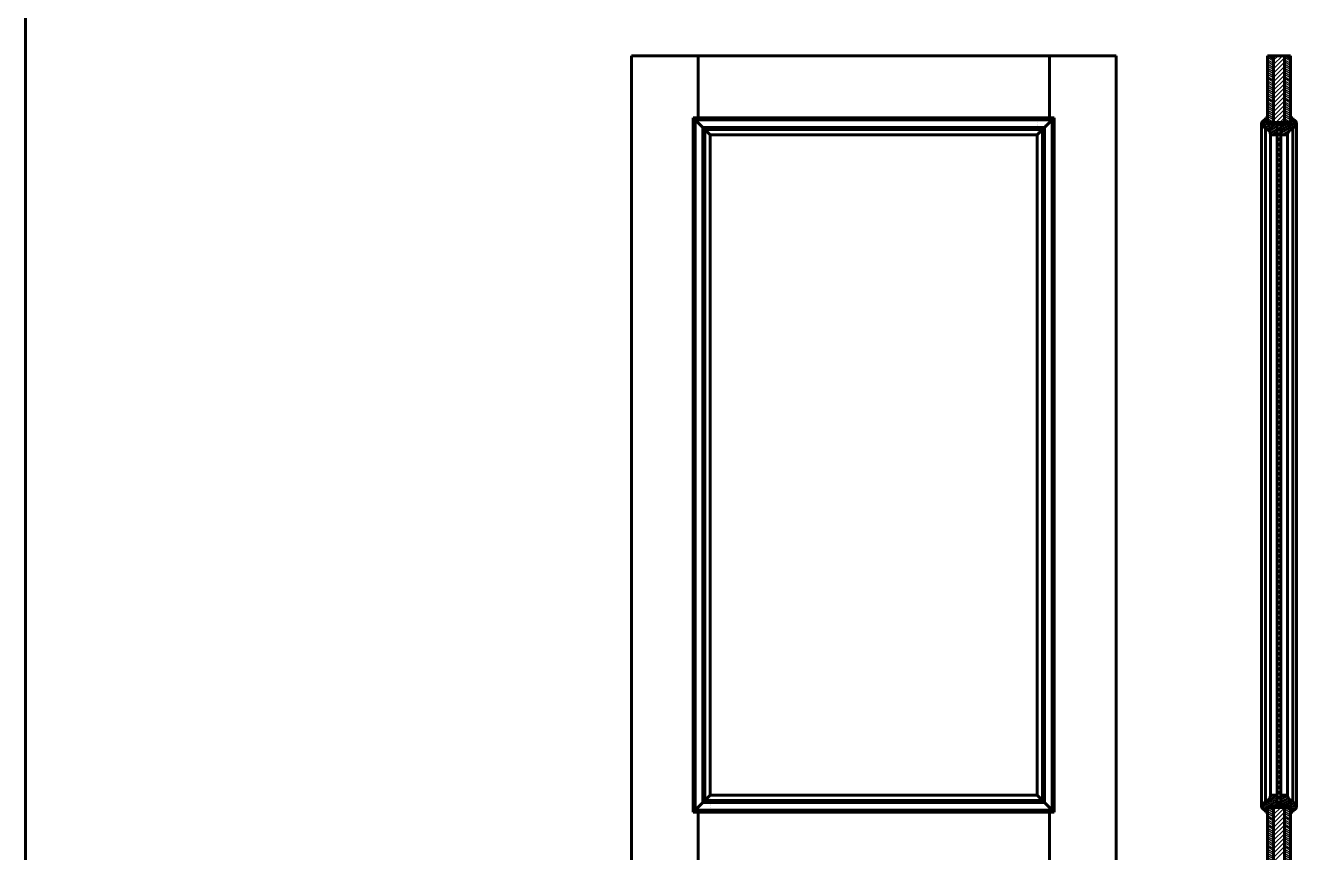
# Model space of a CAD drawing. Header units: inches. Extents: x -4554 to 14101, y -13650 to 2449.
# Drawn here: x 2000 to 4098, y -2414 to -1050 of the extents above; entities that cross this region are included whole.
import ezdxf

# ---------------------------------------------------------------- set-up
doc = ezdxf.new("R2010")
doc.units = ezdxf.units.IN
doc.layers.add('Слой1', color=7, linetype='Continuous')

# ---------------------------------------------------------------- blocks, each defined once
blk = doc.blocks.new('*B168')
at = {"layer": 'Слой1', "linetype": 'Continuous'}
for p, q in [((4088, -1108.7), (4078, -1102.9)), ((4078, -1106.4), (4088, -1112.1)), ((4088, -1115.6), (4078, -1109.8)), ((4079, -1100), (4088, -1105.2)), ((4088, -1101.7), (4085, -1100)), ((4078, -1113.3), (4088, -1119.1)), ((4088, -1122.5), (4078, -1116.7)), ((4078, -1120.2), (4088, -1126)), ((4088, -1129.4), (4078, -1123.7)), ((4078, -1127.1), (4088, -1132.9)), ((4088, -1136.4), (4078, -1130.6)), ((4078, -1134.1), (4088, -1139.8)), ((4088, -1143.3), (4078, -1137.5)), ((4078, -1141), (4088, -1146.8)), ((4088, -1150.2), (4078, -1144.5)), ((4078, -1147.9), (4088, -1153.7)), ((4088, -1157.2), (4078, -1151.4)), ((4078, -1154.8), (4088, -1160.6)), ((4088, -1164.1), (4078, -1158.3)), ((4078, -1161.8), (4088, -1167.5)), ((4088, -1171), (4078, -1165.2)), ((4078, -1168.7), (4088, -1174.5)), ((4088, -1177.9), (4078, -1172.2)), ((4078, -1175.6), (4088, -1181.4)), ((4088, -1184.9), (4078, -1179.1)), ((4078, -1182.6), (4088, -1188.3)), ((4088, -1191.8), (4078, -1186)), ((4078, -1189.5), (4088, -1195.3)), ((4088, -1198.7), (4078, -1193)), ((4078, -1196.4), (4088, -1202.2)), ((4088, -1205.7), (4078, -1199.9)), ((4078, -1203.3), (4088, -1209.1)), ((4083.5, -1210), (4078, -1206.8))]:
    blk.add_line(p, q, dxfattribs=at)
blk = doc.blocks.new('*B169')
at = {"layer": 'Слой1', "linetype": 'Continuous'}
for p, q in [((4060, -1108.7), (4050, -1102.9)), ((4050, -1106.4), (4060, -1112.1)), ((4060, -1115.6), (4050, -1109.8)), ((4051, -1100), (4060, -1105.2)), ((4060, -1101.7), (4057, -1100)), ((4050, -1113.3), (4060, -1119.1)), ((4060, -1122.5), (4050, -1116.7)), ((4050, -1120.2), (4060, -1126)), ((4060, -1129.4), (4050, -1123.7)), ((4050, -1127.1), (4060, -1132.9)), ((4060, -1136.4), (4050, -1130.6)), ((4050, -1134.1), (4060, -1139.8)), ((4060, -1143.3), (4050, -1137.5)), ((4050, -1141), (4060, -1146.8)), ((4060, -1150.2), (4050, -1144.5)), ((4050, -1147.9), (4060, -1153.7)), ((4060, -1157.2), (4050, -1151.4)), ((4050, -1154.8), (4060, -1160.6)), ((4060, -1164.1), (4050, -1158.3)), ((4050, -1161.8), (4060, -1167.5)), ((4060, -1171), (4050, -1165.2)), ((4050, -1168.7), (4060, -1174.5)), ((4060, -1177.9), (4050, -1172.2)), ((4050, -1175.6), (4060, -1181.4)), ((4060, -1184.9), (4050, -1179.1)), ((4050, -1182.6), (4060, -1188.3)), ((4060, -1191.8), (4050, -1186)), ((4050, -1189.5), (4060, -1195.3)), ((4060, -1198.7), (4050, -1193)), ((4050, -1196.4), (4060, -1202.2)), ((4060, -1205.7), (4050, -1199.9)), ((4050, -1203.3), (4060, -1209.1)), ((4055.5, -1210), (4050, -1206.8))]:
    blk.add_line(p, q, dxfattribs=at)
blk = doc.blocks.new('*B172')
at = {"layer": 'Слой1', "linetype": 'Continuous'}
for p, q in [((4088, -2348.7), (4078, -2342.9)), ((4078, -2346.4), (4088, -2352.1)), ((4079, -2340), (4088, -2345.2)), ((4088, -2341.7), (4085, -2340)), ((4088, -2355.6), (4078, -2349.8)), ((4078, -2353.3), (4088, -2359.1)), ((4088, -2362.5), (4078, -2356.7)), ((4078, -2360.2), (4088, -2366)), ((4088, -2369.4), (4078, -2363.7)), ((4078, -2367.1), (4088, -2372.9)), ((4088, -2376.4), (4078, -2370.6)), ((4078, -2374.1), (4088, -2379.8)), ((4088, -2383.3), (4078, -2377.5)), ((4078, -2381), (4088, -2386.8)), ((4088, -2390.2), (4078, -2384.5)), ((4078, -2387.9), (4088, -2393.7)), ((4088, -2397.2), (4078, -2391.4)), ((4078, -2394.8), (4088, -2400.6)), ((4088, -2404.1), (4078, -2398.3)), ((4078, -2401.8), (4088, -2407.5)), ((4088, -2411), (4078, -2405.2)), ((4078, -2408.7), (4088, -2414.5)), ((4088, -2417.9), (4078, -2412.2)), ((4078, -2415.6), (4088, -2421.4)), ((4088, -2424.9), (4078, -2419.1)), ((4078, -2422.6), (4088, -2428.3)), ((4088, -2431.8), (4078, -2426)), ((4078, -2429.5), (4088, -2435.3)), ((4088, -2438.7), (4078, -2433)), ((4078, -2436.4), (4088, -2442.2)), ((4088, -2445.7), (4078, -2439.9)), ((4078, -2443.3), (4088, -2449.1)), ((4083.5, -2450), (4078, -2446.8))]:
    blk.add_line(p, q, dxfattribs=at)
blk = doc.blocks.new('*B173')
at = {"layer": 'Слой1', "linetype": 'Continuous'}
for p, q in [((4060, -2348.7), (4050, -2342.9)), ((4050, -2346.4), (4060, -2352.1)), ((4051, -2340), (4060, -2345.2)), ((4060, -2341.7), (4057, -2340)), ((4060, -2355.6), (4050, -2349.8)), ((4050, -2353.3), (4060, -2359.1)), ((4060, -2362.5), (4050, -2356.7)), ((4050, -2360.2), (4060, -2366)), ((4060, -2369.4), (4050, -2363.7)), ((4050, -2367.1), (4060, -2372.9)), ((4060, -2376.4), (4050, -2370.6)), ((4050, -2374.1), (4060, -2379.8)), ((4060, -2383.3), (4050, -2377.5)), ((4050, -2381), (4060, -2386.8)), ((4060, -2390.2), (4050, -2384.5)), ((4050, -2387.9), (4060, -2393.7)), ((4060, -2397.2), (4050, -2391.4)), ((4050, -2394.8), (4060, -2400.6)), ((4060, -2404.1), (4050, -2398.3)), ((4050, -2401.8), (4060, -2407.5)), ((4060, -2411), (4050, -2405.2)), ((4050, -2408.7), (4060, -2414.5)), ((4060, -2417.9), (4050, -2412.2)), ((4050, -2415.6), (4060, -2421.4)), ((4060, -2424.9), (4050, -2419.1)), ((4050, -2422.6), (4060, -2428.3)), ((4060, -2431.8), (4050, -2426)), ((4050, -2429.5), (4060, -2435.3)), ((4060, -2438.7), (4050, -2433)), ((4050, -2436.4), (4060, -2442.2)), ((4060, -2445.7), (4050, -2439.9)), ((4050, -2443.3), (4060, -2449.1)), ((4055.5, -2450), (4050, -2446.8))]:
    blk.add_line(p, q, dxfattribs=at)
blk = doc.blocks.new('*B180')
at = {"layer": 'Слой1', "linetype": 'Continuous'}
for p, q in [((4060, -1114.4), (4074.4, -1100)), ((4067.3, -1100), (4060, -1107.3)), ((4060, -1100.2), (4060.2, -1100)), ((4078, -1103.4), (4060, -1121.4)), ((4060, -1128.5), (4078, -1110.5)), ((4078, -1117.6), (4060, -1135.6)), ((4060, -1142.6), (4078, -1124.6)), ((4078, -1131.7), (4060, -1149.7)), ((4060, -1156.8), (4078, -1138.8)), ((4078, -1145.9), (4060, -1163.9)), ((4060, -1170.9), (4078, -1152.9)), ((4078, -1160), (4060, -1178)), ((4060, -1185.1), (4078, -1167.1)), ((4078, -1174.1), (4060, -1192.1)), ((4060, -1199.2), (4078, -1181.2)), ((4078, -1188.3), (4060, -1206.3)), ((4063.4, -1210), (4078, -1195.4)), ((4078, -1202.4), (4070.4, -1210)), ((4077.5, -1210), (4078, -1209.5)), ((4060, -2351.8), (4071.8, -2340)), ((4064.7, -2340), (4060, -2344.7)), ((4078, -2340.9), (4060, -2358.9)), ((4060, -2365.9), (4078, -2347.9)), ((4078, -2355), (4060, -2373)), ((4060, -2380.1), (4078, -2362.1)), ((4078, -2369.1), (4060, -2387.1)), ((4060, -2394.2), (4078, -2376.2)), ((4078, -2383.3), (4060, -2401.3)), ((4060, -2408.4), (4078, -2390.4)), ((4078, -2397.4), (4060, -2415.4)), ((4060, -2422.5), (4078, -2404.5)), ((4078, -2411.6), (4060, -2429.6))]:
    blk.add_line(p, q, dxfattribs=at)
blk = doc.blocks.new('*B181')
at = {"layer": 'Слой1', "linetype": 'Continuous'}
for p, q in [((4071.6, -1212), (4068, -1215.5)), ((4070.2, -1212), (4068, -1214.1)), ((4071.6, -1213.4), (4069.5, -1215.5)), ((4066, -1221.8), (4069.5, -1218.3)), ((4066, -1220.4), (4068.1, -1218.3)), ((4066, -1230.3), (4069.5, -1226.8)), ((4066, -1228.9), (4068.1, -1226.8)), ((4066, -1238.8), (4069.5, -1235.3)), ((4066, -1237.4), (4068.1, -1235.3)), ((4067.4, -1221.8), (4069.5, -1219.7)), ((4067.4, -1230.3), (4069.5, -1228.2)), ((4067.4, -1238.8), (4069.5, -1236.7)), ((4072, -1220.1), (4068.5, -1223.6)), ((4070.6, -1220.1), (4068.5, -1222.2)), ((4072, -1228.5), (4068.5, -1232.1)), ((4070.6, -1228.5), (4068.5, -1230.7)), ((4072, -1237), (4068.5, -1240.6)), ((4070.6, -1237), (4068.5, -1239.2)), ((4072, -1221.5), (4069.9, -1223.6)), ((4072, -1230), (4069.9, -1232.1)), ((4066, -1247.3), (4069.5, -1243.7)), ((4066, -1245.9), (4068.1, -1243.7)), ((4066, -1255.8), (4069.5, -1252.2)), ((4066, -1254.3), (4068.1, -1252.2)), ((4067.4, -1247.3), (4069.5, -1245.2)), ((4067.4, -1255.8), (4069.5, -1253.6)), ((4072, -1245.5), (4068.5, -1249.1)), ((4070.6, -1245.5), (4068.5, -1247.6)), ((4072, -1254), (4068.5, -1257.5)), ((4070.6, -1254), (4068.5, -1256.1)), ((4072, -1238.4), (4069.9, -1240.6)), ((4072, -1246.9), (4069.9, -1249.1)), ((4072, -1255.4), (4069.9, -1257.5)), ((4066, -1264.2), (4069.5, -1260.7)), ((4066, -1262.8), (4068.1, -1260.7)), ((4066, -1272.7), (4069.5, -1269.2)), ((4066, -1271.3), (4068.1, -1269.2)), ((4066, -1281.2), (4069.5, -1277.7)), ((4066, -1279.8), (4068.1, -1277.7)), ((4067.4, -1264.2), (4069.5, -1262.1)), ((4067.4, -1272.7), (4069.5, -1270.6)), ((4067.4, -1281.2), (4069.5, -1279.1)), ((4072, -1262.5), (4068.5, -1266)), ((4070.6, -1262.5), (4068.5, -1264.6)), ((4072, -1271), (4068.5, -1274.5)), ((4070.6, -1271), (4068.5, -1273.1)), ((4072, -1279.5), (4068.5, -1283)), ((4070.6, -1279.5), (4068.5, -1281.6)), ((4072, -1263.9), (4069.9, -1266)), ((4072, -1272.4), (4069.9, -1274.5)), ((4066, -1289.7), (4069.5, -1286.2)), ((4066, -1288.3), (4068.1, -1286.2)), ((4066, -1298.2), (4069.5, -1294.7)), ((4066, -1296.8), (4068.1, -1294.7)), ((4067.4, -1289.7), (4069.5, -1287.6)), ((4067.4, -1298.2), (4069.5, -1296.1)), ((4072, -1287.9), (4068.5, -1291.5)), ((4070.6, -1287.9), (4068.5, -1290.1)), ((4072, -1296.4), (4068.5, -1300)), ((4070.6, -1296.4), (4068.5, -1298.6)), ((4072, -1280.9), (4069.9, -1283)), ((4072, -1289.4), (4069.9, -1291.5)), ((4072, -1297.8), (4069.9, -1300)), ((4066, -1306.7), (4069.5, -1303.1)), ((4066, -1305.3), (4068.1, -1303.1)), ((4066, -1315.2), (4069.5, -1311.6)), ((4066, -1313.7), (4068.1, -1311.6)), ((4066, -1323.6), (4069.5, -1320.1)), ((4066, -1322.2), (4068.1, -1320.1)), ((4067.4, -1306.7), (4069.5, -1304.6)), ((4067.4, -1315.2), (4069.5, -1313)), ((4067.4, -1323.6), (4069.5, -1321.5)), ((4072, -1304.9), (4068.5, -1308.5)), ((4070.6, -1304.9), (4068.5, -1307)), ((4072, -1313.4), (4068.5, -1316.9)), ((4070.6, -1313.4), (4068.5, -1315.5)), ((4072, -1306.3), (4069.9, -1308.5)), ((4072, -1314.8), (4069.9, -1316.9)), ((4066, -1332.1), (4069.5, -1328.6)), ((4066, -1330.7), (4068.1, -1328.6)), ((4066, -1340.6), (4069.5, -1337.1)), ((4066, -1339.2), (4068.1, -1337.1)), ((4067.4, -1332.1), (4069.5, -1330)), ((4067.4, -1340.6), (4069.5, -1338.5)), ((4072, -1321.9), (4068.5, -1325.4)), ((4070.6, -1321.9), (4068.5, -1324)), ((4072, -1330.4), (4068.5, -1333.9)), ((4070.6, -1330.4), (4068.5, -1332.5)), ((4072, -1338.9), (4068.5, -1342.4)), ((4070.6, -1338.9), (4068.5, -1341)), ((4072, -1323.3), (4069.9, -1325.4)), ((4072, -1331.8), (4069.9, -1333.9)), ((4072, -1340.3), (4069.9, -1342.4)), ((4066, -1349.1), (4069.5, -1345.6)), ((4066, -1347.7), (4068.1, -1345.6)), ((4066, -1357.6), (4069.5, -1354.1)), ((4066, -1356.2), (4068.1, -1354.1)), ((4066, -1366.1), (4069.5, -1362.5)), ((4066, -1364.7), (4068.1, -1362.5)), ((4067.4, -1349.1), (4069.5, -1347)), ((4067.4, -1357.6), (4069.5, -1355.5)), ((4072, -1347.3), (4068.5, -1350.9)), ((4070.6, -1347.3), (4068.5, -1349.5)), ((4072, -1355.8), (4068.5, -1359.4)), ((4070.6, -1355.8), (4068.5, -1357.9)), ((4072, -1348.8), (4069.9, -1350.9)), ((4072, -1357.2), (4069.9, -1359.4)), ((4066, -1374.6), (4069.5, -1371)), ((4066, -1373.1), (4068.1, -1371)), ((4066, -1383), (4069.5, -1379.5)), ((4066, -1381.6), (4068.1, -1379.5)), ((4067.4, -1366.1), (4069.5, -1363.9)), ((4067.4, -1374.6), (4069.5, -1372.4)), ((4067.4, -1383), (4069.5, -1380.9)), ((4072, -1364.3), (4068.5, -1367.8)), ((4070.6, -1364.3), (4068.5, -1366.4)), ((4072, -1372.8), (4068.5, -1376.3)), ((4070.6, -1372.8), (4068.5, -1374.9)), ((4072, -1381.3), (4068.5, -1384.8)), ((4070.6, -1381.3), (4068.5, -1383.4)), ((4072, -1365.7), (4069.9, -1367.8)), ((4072, -1374.2), (4069.9, -1376.3)), ((4072, -1382.7), (4069.9, -1384.8)), ((4066, -1391.5), (4069.5, -1388)), ((4066, -1390.1), (4068.1, -1388)), ((4066, -1400), (4069.5, -1396.5)), ((4066, -1398.6), (4068.1, -1396.5)), ((4066, -1408.5), (4069.5, -1405)), ((4066, -1407.1), (4068.1, -1405)), ((4067.4, -1391.5), (4069.5, -1389.4)), ((4067.4, -1400), (4069.5, -1397.9)), ((4072, -1389.8), (4068.5, -1393.3)), ((4070.6, -1389.8), (4068.5, -1391.9)), ((4072, -1398.3), (4068.5, -1401.8)), ((4070.6, -1398.3), (4068.5, -1400.4)), ((4072, -1391.2), (4069.9, -1393.3)), ((4072, -1399.7), (4069.9, -1401.8)), ((4066, -1417), (4069.5, -1413.4)), ((4066, -1415.6), (4068.1, -1413.4)), ((4066, -1425.5), (4069.5, -1421.9)), ((4066, -1424.1), (4068.1, -1421.9)), ((4067.4, -1408.5), (4069.5, -1406.4)), ((4067.4, -1417), (4069.5, -1414.9)), ((4067.4, -1425.5), (4069.5, -1423.3)), ((4072, -1406.7), (4068.5, -1410.3)), ((4070.6, -1406.7), (4068.5, -1408.9)), ((4072, -1415.2), (4068.5, -1418.8)), ((4070.6, -1415.2), (4068.5, -1417.3)), ((4072, -1423.7), (4068.5, -1427.2)), ((4070.6, -1423.7), (4068.5, -1425.8)), ((4072, -1408.2), (4069.9, -1410.3)), ((4072, -1416.6), (4069.9, -1418.8)), ((4072, -1425.1), (4069.9, -1427.2)), ((4066, -1434), (4069.5, -1430.4)), ((4066, -1432.5), (4068.1, -1430.4)), ((4066, -1442.4), (4069.5, -1438.9)), ((4066, -1441), (4068.1, -1438.9)), ((4066, -1450.9), (4069.5, -1447.4)), ((4066, -1449.5), (4068.1, -1447.4)), ((4067.4, -1434), (4069.5, -1431.8)), ((4067.4, -1442.4), (4069.5, -1440.3)), ((4072, -1432.2), (4068.5, -1435.7)), ((4070.6, -1432.2), (4068.5, -1434.3)), ((4072, -1440.7), (4068.5, -1444.2)), ((4070.6, -1440.7), (4068.5, -1442.8)), ((4072, -1433.6), (4069.9, -1435.7)), ((4072, -1442.1), (4069.9, -1444.2)), ((4066, -1459.4), (4069.5, -1455.9)), ((4066, -1458), (4068.1, -1455.9)), ((4066, -1467.9), (4069.5, -1464.4)), ((4066, -1466.5), (4068.1, -1464.4)), ((4067.4, -1450.9), (4069.5, -1448.8)), ((4067.4, -1459.4), (4069.5, -1457.3)), ((4067.4, -1467.9), (4069.5, -1465.8)), ((4072, -1449.2), (4068.5, -1452.7)), ((4070.6, -1449.2), (4068.5, -1451.3)), ((4072, -1457.7), (4068.5, -1461.2)), ((4070.6, -1457.7), (4068.5, -1459.8)), ((4072, -1466.1), (4068.5, -1469.7)), ((4070.6, -1466.1), (4068.5, -1468.3)), ((4072, -1450.6), (4069.9, -1452.7)), ((4072, -1459.1), (4069.9, -1461.2)), ((4072, -1467.6), (4069.9, -1469.7)), ((4066, -1476.4), (4069.5, -1472.8)), ((4066, -1475), (4068.1, -1472.8)), ((4066, -1484.9), (4069.5, -1481.3)), ((4066, -1483.5), (4068.1, -1481.3)), ((4067.4, -1476.4), (4069.5, -1474.3)), ((4067.4, -1484.9), (4069.5, -1482.7)), ((4072, -1474.6), (4068.5, -1478.2)), ((4070.6, -1474.6), (4068.5, -1476.7)), ((4072, -1483.1), (4068.5, -1486.6)), ((4070.6, -1483.1), (4068.5, -1485.2)), ((4072, -1476), (4069.9, -1478.2)), ((4072, -1484.5), (4069.9, -1486.6)), ((4066, -1493.4), (4069.5, -1489.8)), ((4066, -1491.9), (4068.1, -1489.8)), ((4066, -1501.8), (4069.5, -1498.3)), ((4066, -1500.4), (4068.1, -1498.3)), ((4066, -1510.3), (4069.5, -1506.8)), ((4066, -1508.9), (4068.1, -1506.8)), ((4067.4, -1493.4), (4069.5, -1491.2)), ((4067.4, -1501.8), (4069.5, -1499.7)), ((4067.4, -1510.3), (4069.5, -1508.2)), ((4072, -1491.6), (4068.5, -1495.1)), ((4070.6, -1491.6), (4068.5, -1493.7)), ((4072, -1500.1), (4068.5, -1503.6)), ((4070.6, -1500.1), (4068.5, -1502.2)), ((4072, -1508.6), (4068.5, -1512.1)), ((4070.6, -1508.6), (4068.5, -1510.7)), ((4072, -1493), (4069.9, -1495.1)), ((4072, -1501.5), (4069.9, -1503.6)), ((4072, -1510), (4069.9, -1512.1)), ((4066, -1518.8), (4069.5, -1515.3)), ((4066, -1517.4), (4068.1, -1515.3)), ((4066, -1527.3), (4069.5, -1523.8)), ((4066, -1525.9), (4068.1, -1523.8)), ((4067.4, -1518.8), (4069.5, -1516.7)), ((4067.4, -1527.3), (4069.5, -1525.2)), ((4072, -1517), (4068.5, -1520.6)), ((4070.6, -1517), (4068.5, -1519.2)), ((4072, -1525.5), (4068.5, -1529.1)), ((4070.6, -1525.5), (4068.5, -1527.7)), ((4072, -1518.5), (4069.9, -1520.6)), ((4072, -1526.9), (4069.9, -1529.1)), ((4066, -1535.8), (4069.5, -1532.2)), ((4066, -1534.4), (4068.1, -1532.2)), ((4066, -1544.3), (4069.5, -1540.7)), ((4066, -1542.8), (4068.1, -1540.7)), ((4066, -1552.7), (4069.5, -1549.2)), ((4066, -1551.3), (4068.1, -1549.2)), ((4067.4, -1535.8), (4069.5, -1533.7)), ((4067.4, -1544.3), (4069.5, -1542.1)), ((4067.4, -1552.7), (4069.5, -1550.6)), ((4072, -1534), (4068.5, -1537.6)), ((4070.6, -1534), (4068.5, -1536.1)), ((4072, -1542.5), (4068.5, -1546)), ((4070.6, -1542.5), (4068.5, -1544.6)), ((4072, -1551), (4068.5, -1554.5)), ((4070.6, -1551), (4068.5, -1553.1)), ((4072, -1535.4), (4069.9, -1537.6)), ((4072, -1543.9), (4069.9, -1546)), ((4072, -1552.4), (4069.9, -1554.5)), ((4066, -1561.2), (4069.5, -1557.7)), ((4066, -1559.8), (4068.1, -1557.7)), ((4066, -1569.7), (4069.5, -1566.2)), ((4066, -1568.3), (4068.1, -1566.2)), ((4067.4, -1561.2), (4069.5, -1559.1)), ((4067.4, -1569.7), (4069.5, -1567.6)), ((4072, -1559.5), (4068.5, -1563)), ((4070.6, -1559.5), (4068.5, -1561.6)), ((4072, -1568), (4068.5, -1571.5)), ((4070.6, -1568), (4068.5, -1570.1)), ((4072, -1560.9), (4069.9, -1563)), ((4072, -1569.4), (4069.9, -1571.5)), ((4066, -1578.2), (4069.5, -1574.7)), ((4066, -1576.8), (4068.1, -1574.7)), ((4066, -1586.7), (4069.5, -1583.2)), ((4066, -1585.3), (4068.1, -1583.2)), ((4066, -1595.2), (4069.5, -1591.6)), ((4066, -1593.8), (4068.1, -1591.6)), ((4067.4, -1578.2), (4069.5, -1576.1)), ((4067.4, -1586.7), (4069.5, -1584.6)), ((4067.4, -1595.2), (4069.5, -1593.1)), ((4072, -1576.4), (4068.5, -1580)), ((4070.6, -1576.4), (4068.5, -1578.6)), ((4072, -1584.9), (4068.5, -1588.5)), ((4070.6, -1584.9), (4068.5, -1587.1)), ((4072, -1593.4), (4068.5, -1597)), ((4070.6, -1593.4), (4068.5, -1595.5)), ((4072, -1577.9), (4069.9, -1580)), ((4072, -1586.3), (4069.9, -1588.5)), ((4066, -1603.7), (4069.5, -1600.1)), ((4066, -1602.2), (4068.1, -1600.1)), ((4066, -1612.1), (4069.5, -1608.6)), ((4066, -1610.7), (4068.1, -1608.6)), ((4067.4, -1603.7), (4069.5, -1601.5)), ((4067.4, -1612.1), (4069.5, -1610)), ((4072, -1601.9), (4068.5, -1605.4)), ((4070.6, -1601.9), (4068.5, -1604)), ((4072, -1610.4), (4068.5, -1613.9)), ((4070.6, -1610.4), (4068.5, -1612.5)), ((4072, -1594.8), (4069.9, -1597)), ((4072, -1603.3), (4069.9, -1605.4)), ((4072, -1611.8), (4069.9, -1613.9)), ((4066, -1620.6), (4069.5, -1617.1)), ((4066, -1619.2), (4068.1, -1617.1)), ((4066, -1629.1), (4069.5, -1625.6)), ((4066, -1627.7), (4068.1, -1625.6)), ((4066, -1637.6), (4069.5, -1634.1)), ((4066, -1636.2), (4068.1, -1634.1)), ((4067.4, -1620.6), (4069.5, -1618.5)), ((4067.4, -1629.1), (4069.5, -1627)), ((4067.4, -1637.6), (4069.5, -1635.5)), ((4072, -1618.9), (4068.5, -1622.4)), ((4070.6, -1618.9), (4068.5, -1621)), ((4072, -1627.4), (4068.5, -1630.9)), ((4070.6, -1627.4), (4068.5, -1629.5)), ((4072, -1635.8), (4068.5, -1639.4)), ((4070.6, -1635.8), (4068.5, -1638)), ((4072, -1620.3), (4069.9, -1622.4)), ((4072, -1628.8), (4069.9, -1630.9)), ((4066, -1646.1), (4069.5, -1642.6)), ((4066, -1644.7), (4068.1, -1642.6)), ((4066, -1654.6), (4069.5, -1651)), ((4066, -1653.2), (4068.1, -1651)), ((4067.4, -1646.1), (4069.5, -1644)), ((4067.4, -1654.6), (4069.5, -1652.4)), ((4072, -1644.3), (4068.5, -1647.9)), ((4070.6, -1644.3), (4068.5, -1646.4)), ((4072, -1652.8), (4068.5, -1656.3)), ((4070.6, -1652.8), (4068.5, -1654.9)), ((4072, -1637.3), (4069.9, -1639.4)), ((4072, -1645.7), (4069.9, -1647.9)), ((4072, -1654.2), (4069.9, -1656.3)), ((4066, -1663.1), (4069.5, -1659.5)), ((4066, -1661.6), (4068.1, -1659.5)), ((4066, -1671.5), (4069.5, -1668)), ((4066, -1670.1), (4068.1, -1668)), ((4066, -1680), (4069.5, -1676.5)), ((4066, -1678.6), (4068.1, -1676.5)), ((4067.4, -1663.1), (4069.5, -1660.9)), ((4067.4, -1671.5), (4069.5, -1669.4)), ((4067.4, -1680), (4069.5, -1677.9)), ((4072, -1661.3), (4068.5, -1664.8)), ((4070.6, -1661.3), (4068.5, -1663.4)), ((4072, -1669.8), (4068.5, -1673.3)), ((4070.6, -1669.8), (4068.5, -1671.9)), ((4072, -1678.3), (4068.5, -1681.8)), ((4070.6, -1678.3), (4068.5, -1680.4)), ((4072, -1662.7), (4069.9, -1664.8)), ((4072, -1671.2), (4069.9, -1673.3)), ((4066, -1688.5), (4069.5, -1685)), ((4066, -1687.1), (4068.1, -1685)), ((4066, -1697), (4069.5, -1693.5)), ((4066, -1695.6), (4068.1, -1693.5)), ((4067.4, -1688.5), (4069.5, -1686.4)), ((4067.4, -1697), (4069.5, -1694.9)), ((4072, -1686.8), (4068.5, -1690.3)), ((4070.6, -1686.8), (4068.5, -1688.9)), ((4072, -1695.2), (4068.5, -1698.8)), ((4070.6, -1695.2), (4068.5, -1697.4)), ((4072, -1679.7), (4069.9, -1681.8)), ((4072, -1688.2), (4069.9, -1690.3)), ((4072, -1696.7), (4069.9, -1698.8)), ((4066, -1705.5), (4069.5, -1701.9)), ((4066, -1704.1), (4068.1, -1701.9)), ((4066, -1714), (4069.5, -1710.4)), ((4066, -1712.6), (4068.1, -1710.4)), ((4066, -1722.5), (4069.5, -1718.9)), ((4066, -1721), (4068.1, -1718.9)), ((4067.4, -1705.5), (4069.5, -1703.4)), ((4067.4, -1714), (4069.5, -1711.8)), ((4072, -1703.7), (4068.5, -1707.3)), ((4070.6, -1703.7), (4068.5, -1705.8)), ((4072, -1712.2), (4068.5, -1715.7)), ((4070.6, -1712.2), (4068.5, -1714.3)), ((4072, -1705.1), (4069.9, -1707.3)), ((4072, -1713.6), (4069.9, -1715.7)), ((4066, -1730.9), (4069.5, -1727.4)), ((4066, -1729.5), (4068.1, -1727.4)), ((4066, -1739.4), (4069.5, -1735.9)), ((4066, -1738), (4068.1, -1735.9)), ((4067.4, -1722.5), (4069.5, -1720.3)), ((4067.4, -1730.9), (4069.5, -1728.8)), ((4067.4, -1739.4), (4069.5, -1737.3)), ((4072, -1720.7), (4068.5, -1724.2)), ((4070.6, -1720.7), (4068.5, -1722.8)), ((4072, -1729.2), (4068.5, -1732.7)), ((4070.6, -1729.2), (4068.5, -1731.3)), ((4072, -1737.7), (4068.5, -1741.2)), ((4070.6, -1737.7), (4068.5, -1739.8)), ((4072, -1722.1), (4069.9, -1724.2)), ((4072, -1730.6), (4069.9, -1732.7)), ((4072, -1739.1), (4069.9, -1741.2)), ((4066, -1747.9), (4069.5, -1744.4)), ((4066, -1746.5), (4068.1, -1744.4)), ((4066, -1756.4), (4069.5, -1752.9)), ((4066, -1755), (4068.1, -1752.9)), ((4066, -1764.9), (4069.5, -1761.3)), ((4066, -1763.5), (4068.1, -1761.3)), ((4067.4, -1747.9), (4069.5, -1745.8)), ((4067.4, -1756.4), (4069.5, -1754.3)), ((4072, -1746.2), (4068.5, -1749.7)), ((4070.6, -1746.2), (4068.5, -1748.3)), ((4072, -1754.6), (4068.5, -1758.2)), ((4070.6, -1754.6), (4068.5, -1756.8)), ((4072, -1747.6), (4069.9, -1749.7)), ((4072, -1756.1), (4069.9, -1758.2)), ((4066, -1773.4), (4069.5, -1769.8)), ((4066, -1772), (4068.1, -1769.8)), ((4066, -1781.9), (4069.5, -1778.3)), ((4066, -1780.4), (4068.1, -1778.3)), ((4067.4, -1764.9), (4069.5, -1762.8)), ((4067.4, -1773.4), (4069.5, -1771.2)), ((4067.4, -1781.9), (4069.5, -1779.7)), ((4072, -1763.1), (4068.5, -1766.7)), ((4070.6, -1763.1), (4068.5, -1765.2)), ((4072, -1771.6), (4068.5, -1775.1)), ((4070.6, -1771.6), (4068.5, -1773.7)), ((4072, -1780.1), (4068.5, -1783.6)), ((4070.6, -1780.1), (4068.5, -1782.2)), ((4072, -1764.5), (4069.9, -1766.7)), ((4072, -1773), (4069.9, -1775.1)), ((4072, -1781.5), (4069.9, -1783.6)), ((4066, -1790.3), (4069.5, -1786.8)), ((4066, -1788.9), (4068.1, -1786.8)), ((4066, -1798.8), (4069.5, -1795.3)), ((4066, -1797.4), (4068.1, -1795.3)), ((4066, -1807.3), (4069.5, -1803.8)), ((4066, -1805.9), (4068.1, -1803.8)), ((4067.4, -1790.3), (4069.5, -1788.2)), ((4067.4, -1798.8), (4069.5, -1796.7)), ((4072, -1788.6), (4068.5, -1792.1)), ((4070.6, -1788.6), (4068.5, -1790.7)), ((4072, -1797.1), (4068.5, -1800.6)), ((4070.6, -1797.1), (4068.5, -1799.2)), ((4072, -1790), (4069.9, -1792.1)), ((4072, -1798.5), (4069.9, -1800.6)), ((4066, -1815.8), (4069.5, -1812.3)), ((4066, -1814.4), (4068.1, -1812.3)), ((4066, -1824.3), (4069.5, -1820.7)), ((4066, -1822.9), (4068.1, -1820.7)), ((4067.4, -1807.3), (4069.5, -1805.2)), ((4067.4, -1815.8), (4069.5, -1813.7)), ((4067.4, -1824.3), (4069.5, -1822.2)), ((4072, -1805.5), (4068.5, -1809.1)), ((4070.6, -1805.5), (4068.5, -1807.7)), ((4072, -1814), (4068.5, -1817.6)), ((4070.6, -1814), (4068.5, -1816.2)), ((4072, -1822.5), (4068.5, -1826.1)), ((4070.6, -1822.5), (4068.5, -1824.6)), ((4072, -1807), (4069.9, -1809.1)), ((4072, -1815.4), (4069.9, -1817.6)), ((4072, -1823.9), (4069.9, -1826.1)), ((4066, -1832.8), (4069.5, -1829.2)), ((4066, -1831.3), (4068.1, -1829.2)), ((4066, -1841.2), (4069.5, -1837.7)), ((4066, -1839.8), (4068.1, -1837.7)), ((4067.4, -1832.8), (4069.5, -1830.6)), ((4067.4, -1841.2), (4069.5, -1839.1)), ((4072, -1831), (4068.5, -1834.5)), ((4070.6, -1831), (4068.5, -1833.1)), ((4072, -1839.5), (4068.5, -1843)), ((4070.6, -1839.5), (4068.5, -1841.6)), ((4072, -1832.4), (4069.9, -1834.5)), ((4072, -1840.9), (4069.9, -1843)), ((4066, -1849.7), (4069.5, -1846.2)), ((4066, -1848.3), (4068.1, -1846.2)), ((4066, -1858.2), (4069.5, -1854.7)), ((4066, -1856.8), (4068.1, -1854.7)), ((4066, -1866.7), (4069.5, -1863.2)), ((4066, -1865.3), (4068.1, -1863.2)), ((4067.4, -1849.7), (4069.5, -1847.6)), ((4067.4, -1858.2), (4069.5, -1856.1)), ((4067.4, -1866.7), (4069.5, -1864.6)), ((4072, -1848), (4068.5, -1851.5)), ((4070.6, -1848), (4068.5, -1850.1)), ((4072, -1856.5), (4068.5, -1860)), ((4070.6, -1856.5), (4068.5, -1858.6)), ((4072, -1864.9), (4068.5, -1868.5)), ((4070.6, -1864.9), (4068.5, -1867.1)), ((4072, -1849.4), (4069.9, -1851.5)), ((4072, -1857.9), (4069.9, -1860)), ((4072, -1866.4), (4069.9, -1868.5)), ((4066, -1875.2), (4069.5, -1871.7)), ((4066, -1873.8), (4068.1, -1871.7)), ((4066, -1883.7), (4069.5, -1880.1)), ((4066, -1882.3), (4068.1, -1880.1)), ((4067.4, -1875.2), (4069.5, -1873.1)), ((4067.4, -1883.7), (4069.5, -1881.6)), ((4072, -1873.4), (4068.5, -1877)), ((4070.6, -1873.4), (4068.5, -1875.6)), ((4072, -1881.9), (4068.5, -1885.5)), ((4070.6, -1881.9), (4068.5, -1884)), ((4072, -1874.8), (4069.9, -1877)), ((4072, -1883.3), (4069.9, -1885.5)), ((4066, -1892.2), (4069.5, -1888.6)), ((4066, -1890.7), (4068.1, -1888.6)), ((4066, -1900.6), (4069.5, -1897.1)), ((4066, -1899.2), (4068.1, -1897.1)), ((4066, -1909.1), (4069.5, -1905.6)), ((4066, -1907.7), (4068.1, -1905.6)), ((4067.4, -1892.2), (4069.5, -1890)), ((4067.4, -1900.6), (4069.5, -1898.5)), ((4067.4, -1909.1), (4069.5, -1907)), ((4072, -1890.4), (4068.5, -1893.9)), ((4070.6, -1890.4), (4068.5, -1892.5)), ((4072, -1898.9), (4068.5, -1902.4)), ((4070.6, -1898.9), (4068.5, -1901)), ((4072, -1907.4), (4068.5, -1910.9)), ((4070.6, -1907.4), (4068.5, -1909.5)), ((4072, -1891.8), (4069.9, -1893.9)), ((4072, -1900.3), (4069.9, -1902.4)), ((4072, -1908.8), (4069.9, -1910.9)), ((4066, -1917.6), (4069.5, -1914.1)), ((4066, -1916.2), (4068.1, -1914.1)), ((4066, -1926.1), (4069.5, -1922.6)), ((4066, -1924.7), (4068.1, -1922.6)), ((4067.4, -1917.6), (4069.5, -1915.5)), ((4067.4, -1926.1), (4069.5, -1924)), ((4072, -1915.9), (4068.5, -1919.4)), ((4070.6, -1915.9), (4068.5, -1918)), ((4072, -1924.3), (4068.5, -1927.9)), ((4070.6, -1924.3), (4068.5, -1926.5)), ((4072, -1917.3), (4069.9, -1919.4)), ((4072, -1925.8), (4069.9, -1927.9)), ((4066, -1934.6), (4069.5, -1931)), ((4066, -1933.2), (4068.1, -1931)), ((4066, -1943.1), (4069.5, -1939.5)), ((4066, -1941.7), (4068.1, -1939.5)), ((4066, -1951.6), (4069.5, -1948)), ((4066, -1950.1), (4068.1, -1948)), ((4067.4, -1934.6), (4069.5, -1932.5)), ((4067.4, -1943.1), (4069.5, -1940.9)), ((4067.4, -1951.6), (4069.5, -1949.4)), ((4072, -1932.8), (4068.5, -1936.4)), ((4070.6, -1932.8), (4068.5, -1934.9)), ((4072, -1941.3), (4068.5, -1944.8)), ((4070.6, -1941.3), (4068.5, -1943.4)), ((4072, -1949.8), (4068.5, -1953.3)), ((4070.6, -1949.8), (4068.5, -1951.9)), ((4072, -1934.2), (4069.9, -1936.4)), ((4072, -1942.7), (4069.9, -1944.8)), ((4066, -1960), (4069.5, -1956.5)), ((4066, -1958.6), (4068.1, -1956.5)), ((4066, -1968.5), (4069.5, -1965)), ((4066, -1967.1), (4068.1, -1965)), ((4067.4, -1960), (4069.5, -1957.9)), ((4067.4, -1968.5), (4069.5, -1966.4)), ((4072, -1958.3), (4068.5, -1961.8)), ((4070.6, -1958.3), (4068.5, -1960.4)), ((4072, -1966.8), (4068.5, -1970.3)), ((4070.6, -1966.8), (4068.5, -1968.9)), ((4072, -1951.2), (4069.9, -1953.3)), ((4072, -1959.7), (4069.9, -1961.8)), ((4072, -1968.2), (4069.9, -1970.3)), ((4066, -1977), (4069.5, -1973.5)), ((4066, -1975.6), (4068.1, -1973.5)), ((4066, -1985.5), (4069.5, -1982)), ((4066, -1984.1), (4068.1, -1982)), ((4066, -1994), (4069.5, -1990.4)), ((4066, -1992.6), (4068.1, -1990.4)), ((4067.4, -1977), (4069.5, -1974.9)), ((4067.4, -1985.5), (4069.5, -1983.4)), ((4067.4, -1994), (4069.5, -1991.9)), ((4072, -1975.3), (4068.5, -1978.8)), ((4070.6, -1975.3), (4068.5, -1977.4)), ((4072, -1983.7), (4068.5, -1987.3)), ((4070.6, -1983.7), (4068.5, -1985.9)), ((4072, -1992.2), (4068.5, -1995.8)), ((4070.6, -1992.2), (4068.5, -1994.3)), ((4072, -1976.7), (4069.9, -1978.8)), ((4072, -1985.2), (4069.9, -1987.3)), ((4066, -2002.5), (4069.5, -1998.9)), ((4066, -2001.1), (4068.1, -1998.9)), ((4066, -2011), (4069.5, -2007.4)), ((4066, -2009.5), (4068.1, -2007.4)), ((4067.4, -2002.5), (4069.5, -2000.3)), ((4067.4, -2011), (4069.5, -2008.8)), ((4072, -2000.7), (4068.5, -2004.2)), ((4070.6, -2000.7), (4068.5, -2002.8)), ((4072, -2009.2), (4068.5, -2012.7)), ((4070.6, -2009.2), (4068.5, -2011.3)), ((4072, -1993.6), (4069.9, -1995.8)), ((4072, -2002.1), (4069.9, -2004.2)), ((4072, -2010.6), (4069.9, -2012.7)), ((4066, -2019.4), (4069.5, -2015.9)), ((4066, -2018), (4068.1, -2015.9)), ((4066, -2027.9), (4069.5, -2024.4)), ((4066, -2026.5), (4068.1, -2024.4)), ((4066, -2036.4), (4069.5, -2032.9)), ((4066, -2035), (4068.1, -2032.9)), ((4067.4, -2019.4), (4069.5, -2017.3)), ((4067.4, -2027.9), (4069.5, -2025.8)), ((4067.4, -2036.4), (4069.5, -2034.3)), ((4072, -2017.7), (4068.5, -2021.2)), ((4070.6, -2017.7), (4068.5, -2019.8)), ((4072, -2026.2), (4068.5, -2029.7)), ((4070.6, -2026.2), (4068.5, -2028.3)), ((4072, -2034.7), (4068.5, -2038.2)), ((4070.6, -2034.7), (4068.5, -2036.8)), ((4072, -2019.1), (4069.9, -2021.2)), ((4072, -2027.6), (4069.9, -2029.7)), ((4066, -2044.9), (4069.5, -2041.4)), ((4066, -2043.5), (4068.1, -2041.4)), ((4066, -2053.4), (4069.5, -2049.8)), ((4066, -2052), (4068.1, -2049.8)), ((4067.4, -2044.9), (4069.5, -2042.8)), ((4067.4, -2053.4), (4069.5, -2051.3)), ((4072, -2043.1), (4068.5, -2046.7)), ((4070.6, -2043.1), (4068.5, -2045.3)), ((4072, -2051.6), (4068.5, -2055.2)), ((4070.6, -2051.6), (4068.5, -2053.7)), ((4072, -2036.1), (4069.9, -2038.2)), ((4072, -2044.6), (4069.9, -2046.7)), ((4072, -2053), (4069.9, -2055.2)), ((4066, -2061.9), (4069.5, -2058.3)), ((4066, -2060.5), (4068.1, -2058.3)), ((4066, -2070.3), (4069.5, -2066.8)), ((4066, -2068.9), (4068.1, -2066.8)), ((4066, -2078.8), (4069.5, -2075.3)), ((4066, -2077.4), (4068.1, -2075.3)), ((4067.4, -2061.9), (4069.5, -2059.7)), ((4067.4, -2070.3), (4069.5, -2068.2)), ((4067.4, -2078.8), (4069.5, -2076.7)), ((4072, -2060.1), (4068.5, -2063.6)), ((4070.6, -2060.1), (4068.5, -2062.2)), ((4072, -2068.6), (4068.5, -2072.1)), ((4070.6, -2068.6), (4068.5, -2070.7)), ((4072, -2061.5), (4069.9, -2063.6)), ((4072, -2070), (4069.9, -2072.1)), ((4066, -2087.3), (4069.5, -2083.8)), ((4066, -2085.9), (4068.1, -2083.8)), ((4066, -2095.8), (4069.5, -2092.3)), ((4066, -2094.4), (4068.1, -2092.3)), ((4067.4, -2087.3), (4069.5, -2085.2)), ((4067.4, -2095.8), (4069.5, -2093.7)), ((4072, -2077.1), (4068.5, -2080.6)), ((4070.6, -2077.1), (4068.5, -2079.2)), ((4072, -2085.6), (4068.5, -2089.1)), ((4070.6, -2085.6), (4068.5, -2087.7)), ((4072, -2094), (4068.5, -2097.6)), ((4070.6, -2094), (4068.5, -2096.2)), ((4072, -2078.5), (4069.9, -2080.6)), ((4072, -2087), (4069.9, -2089.1)), ((4072, -2095.5), (4069.9, -2097.6)), ((4066, -2104.3), (4069.5, -2100.8)), ((4066, -2102.9), (4068.1, -2100.8)), ((4066, -2112.8), (4069.5, -2109.2)), ((4066, -2111.4), (4068.1, -2109.2)), ((4066, -2121.3), (4069.5, -2117.7)), ((4066, -2119.8), (4068.1, -2117.7)), ((4067.4, -2104.3), (4069.5, -2102.2)), ((4067.4, -2112.8), (4069.5, -2110.7)), ((4072, -2102.5), (4068.5, -2106.1)), ((4070.6, -2102.5), (4068.5, -2104.7)), ((4072, -2111), (4068.5, -2114.6)), ((4070.6, -2111), (4068.5, -2113.1)), ((4072, -2103.9), (4069.9, -2106.1)), ((4072, -2112.4), (4069.9, -2114.6)), ((4066, -2129.7), (4069.5, -2126.2)), ((4066, -2128.3), (4068.1, -2126.2)), ((4066, -2138.2), (4069.5, -2134.7)), ((4066, -2136.8), (4068.1, -2134.7)), ((4067.4, -2121.3), (4069.5, -2119.1)), ((4067.4, -2129.7), (4069.5, -2127.6)), ((4067.4, -2138.2), (4069.5, -2136.1)), ((4072, -2119.5), (4068.5, -2123)), ((4070.6, -2119.5), (4068.5, -2121.6)), ((4072, -2128), (4068.5, -2131.5)), ((4070.6, -2128), (4068.5, -2130.1)), ((4072, -2136.5), (4068.5, -2140)), ((4070.6, -2136.5), (4068.5, -2138.6)), ((4072, -2120.9), (4069.9, -2123)), ((4072, -2129.4), (4069.9, -2131.5)), ((4072, -2137.9), (4069.9, -2140)), ((4066, -2146.7), (4069.5, -2143.2)), ((4066, -2145.3), (4068.1, -2143.2)), ((4066, -2155.2), (4069.5, -2151.7)), ((4066, -2153.8), (4068.1, -2151.7)), ((4066, -2163.7), (4069.5, -2160.2)), ((4066, -2162.3), (4068.1, -2160.2)), ((4067.4, -2146.7), (4069.5, -2144.6)), ((4067.4, -2155.2), (4069.5, -2153.1)), ((4072, -2145), (4068.5, -2148.5)), ((4070.6, -2145), (4068.5, -2147.1)), ((4072, -2153.4), (4068.5, -2157)), ((4070.6, -2153.4), (4068.5, -2155.6)), ((4072, -2146.4), (4069.9, -2148.5)), ((4072, -2154.9), (4069.9, -2157)), ((4066, -2172.2), (4069.5, -2168.6)), ((4066, -2170.8), (4068.1, -2168.6)), ((4066, -2180.7), (4069.5, -2177.1)), ((4066, -2179.2), (4068.1, -2177.1)), ((4067.4, -2163.7), (4069.5, -2161.6)), ((4067.4, -2172.2), (4069.5, -2170.1)), ((4067.4, -2180.7), (4069.5, -2178.5)), ((4072, -2161.9), (4068.5, -2165.5)), ((4070.6, -2161.9), (4068.5, -2164.1)), ((4072, -2170.4), (4068.5, -2174)), ((4070.6, -2170.4), (4068.5, -2172.5)), ((4072, -2178.9), (4068.5, -2182.4)), ((4070.6, -2178.9), (4068.5, -2181)), ((4072, -2163.3), (4069.9, -2165.5)), ((4072, -2171.8), (4069.9, -2174)), ((4072, -2180.3), (4069.9, -2182.4)), ((4066, -2189.1), (4069.5, -2185.6)), ((4066, -2187.7), (4068.1, -2185.6)), ((4066, -2197.6), (4069.5, -2194.1)), ((4066, -2196.2), (4068.1, -2194.1)), ((4066, -2206.1), (4069.5, -2202.6)), ((4066, -2204.7), (4068.1, -2202.6)), ((4067.4, -2189.1), (4069.5, -2187)), ((4067.4, -2197.6), (4069.5, -2195.5)), ((4072, -2187.4), (4068.5, -2190.9)), ((4070.6, -2187.4), (4068.5, -2189.5)), ((4072, -2195.9), (4068.5, -2199.4)), ((4070.6, -2195.9), (4068.5, -2198)), ((4072, -2188.8), (4069.9, -2190.9)), ((4072, -2197.3), (4069.9, -2199.4)), ((4066, -2214.6), (4069.5, -2211.1)), ((4066, -2213.2), (4068.1, -2211.1)), ((4066, -2223.1), (4069.5, -2219.5)), ((4066, -2221.7), (4068.1, -2219.5)), ((4067.4, -2206.1), (4069.5, -2204)), ((4067.4, -2214.6), (4069.5, -2212.5)), ((4067.4, -2223.1), (4069.5, -2221)), ((4072, -2204.4), (4068.5, -2207.9)), ((4070.6, -2204.4), (4068.5, -2206.5)), ((4072, -2212.8), (4068.5, -2216.4)), ((4070.6, -2212.8), (4068.5, -2215)), ((4072, -2221.3), (4068.5, -2224.9)), ((4070.6, -2221.3), (4068.5, -2223.4)), ((4072, -2205.8), (4069.9, -2207.9)), ((4072, -2214.3), (4069.9, -2216.4)), ((4072, -2222.7), (4069.9, -2224.9)), ((4066, -2231.6), (4069.5, -2228)), ((4066, -2230.2), (4068.1, -2228)), ((4066, -2240.1), (4069.5, -2236.5)), ((4066, -2238.6), (4068.1, -2236.5)), ((4067.4, -2231.6), (4069.5, -2229.4)), ((4067.4, -2240.1), (4069.5, -2237.9)), ((4072, -2229.8), (4068.5, -2233.3)), ((4070.6, -2229.8), (4068.5, -2231.9)), ((4072, -2238.3), (4068.5, -2241.8)), ((4070.6, -2238.3), (4068.5, -2240.4)), ((4072, -2231.2), (4069.9, -2233.3)), ((4072, -2239.7), (4069.9, -2241.8)), ((4066, -2248.5), (4069.5, -2245)), ((4066, -2247.1), (4068.1, -2245)), ((4066, -2257), (4069.5, -2253.5)), ((4066, -2255.6), (4068.1, -2253.5)), ((4066, -2265.5), (4069.5, -2262)), ((4066, -2264.1), (4068.1, -2262)), ((4067.4, -2248.5), (4069.5, -2246.4)), ((4067.4, -2257), (4069.5, -2254.9)), ((4067.4, -2265.5), (4069.5, -2263.4)), ((4072, -2246.8), (4068.5, -2250.3)), ((4070.6, -2246.8), (4068.5, -2248.9)), ((4072, -2255.3), (4068.5, -2258.8)), ((4070.6, -2255.3), (4068.5, -2257.4)), ((4072, -2263.8), (4068.5, -2267.3)), ((4070.6, -2263.8), (4068.5, -2265.9)), ((4072, -2248.2), (4069.9, -2250.3)), ((4072, -2256.7), (4069.9, -2258.8)), ((4072, -2265.2), (4069.9, -2267.3)), ((4066, -2274), (4069.5, -2270.5)), ((4066, -2272.6), (4068.1, -2270.5)), ((4066, -2282.5), (4069.5, -2278.9)), ((4066, -2281.1), (4068.1, -2278.9)), ((4067.4, -2274), (4069.5, -2271.9)), ((4067.4, -2282.5), (4069.5, -2280.4)), ((4072, -2272.2), (4068.5, -2275.8)), ((4070.6, -2272.2), (4068.5, -2274.4)), ((4072, -2280.7), (4068.5, -2284.3)), ((4070.6, -2280.7), (4068.5, -2282.8)), ((4072, -2273.7), (4069.9, -2275.8)), ((4072, -2282.1), (4069.9, -2284.3)), ((4066, -2291), (4069.5, -2287.4)), ((4066, -2289.6), (4068.1, -2287.4)), ((4066, -2299.5), (4069.5, -2295.9)), ((4066, -2298), (4068.1, -2295.9)), ((4066, -2307.9), (4069.5, -2304.4)), ((4066, -2306.5), (4068.1, -2304.4)), ((4067.4, -2291), (4069.5, -2288.8)), ((4067.4, -2299.5), (4069.5, -2297.3)), ((4067.4, -2307.9), (4069.5, -2305.8)), ((4072, -2289.2), (4068.5, -2292.7)), ((4070.6, -2289.2), (4068.5, -2291.3)), ((4072, -2297.7), (4068.5, -2301.2)), ((4070.6, -2297.7), (4068.5, -2299.8)), ((4072, -2306.2), (4068.5, -2309.7)), ((4070.6, -2306.2), (4068.5, -2308.3)), ((4072, -2290.6), (4069.9, -2292.7)), ((4072, -2299.1), (4069.9, -2301.2)), ((4072, -2307.6), (4069.9, -2309.7)), ((4066, -2316.4), (4069.5, -2312.9)), ((4066, -2315), (4068.1, -2312.9)), ((4066, -2324.9), (4069.5, -2321.4)), ((4066, -2323.5), (4068.1, -2321.4)), ((4067.4, -2316.4), (4069.5, -2314.3)), ((4067.4, -2324.9), (4069.5, -2322.8)), ((4072, -2314.7), (4068.5, -2318.2)), ((4070.6, -2314.7), (4068.5, -2316.8)), ((4072, -2323.2), (4068.5, -2326.7)), ((4070.6, -2323.2), (4068.5, -2325.3)), ((4072, -2316.1), (4069.9, -2318.2)), ((4072, -2324.6), (4069.9, -2326.7)), ((4066, -2333.4), (4069.5, -2329.9)), ((4066, -2332), (4068.1, -2329.9)), ((4067.4, -2333.4), (4069.5, -2331.3)), ((4072, -2331.6), (4068.5, -2335.2)), ((4070.6, -2331.6), (4068.5, -2333.8)), ((4072, -2333.1), (4069.9, -2335.2))]:
    blk.add_line(p, q, dxfattribs=at)
blk = doc.blocks.new('*B227')
at = {"layer": 'Слой1', "linetype": 'Continuous'}
for p, q in [((4072, -1221.3), (4096.1, -1207.4)), ((4097.3, -1209.1), (4072, -1223.6)), ((4072, -1226), (4097.8, -1211.1)), ((4084.2, -1212), (4072, -1219)), ((4072, -1216.7), (4080.2, -1212)), ((4076.2, -1212), (4072, -1214.4)), ((4072, -1212.1), (4072.2, -1212)), ((4097.6, -1213.5), (4072, -1228.3)), ((4088, -1202.9), (4089.5, -1202)), ((4091.5, -1203.2), (4088, -1205.2)), ((4088, -1207.5), (4091.6, -1205.4)), ((4094.4, -1206.1), (4088, -1209.8)), ((4073, -1230), (4091.5, -1219.3)), ((4084, -1225.9), (4077, -1230)), ((4081, -1230), (4083.1, -1228.8))]:
    blk.add_line(p, q, dxfattribs=at)
blk = doc.blocks.new('*B228')
at = {"layer": 'Слой1', "linetype": 'Continuous'}
for p, q in [((4072, -2325.8), (4082, -2320)), ((4078, -2320), (4072, -2323.5)), ((4072, -2321.2), (4074, -2320)), ((4083.2, -2321.6), (4072, -2328.1)), ((4072, -2330.4), (4083.8, -2323.6)), ((4084.8, -2325.3), (4072, -2332.7)), ((4072, -2335), (4086.3, -2326.7)), ((4088.3, -2327.9), (4072, -2337.3)), ((4074.8, -2338), (4091.3, -2328.5)), ((4091.5, -2330.7), (4078.8, -2338)), ((4082.8, -2338), (4093.1, -2332.1)), ((4095.3, -2333.1), (4086.8, -2338)), ((4088, -2339.6), (4096.7, -2334.6)), ((4097.6, -2336.4), (4088, -2341.9)), ((4088, -2344.2), (4097.8, -2338.6)), ((4097.1, -2341.3), (4088, -2346.6)), ((4089.5, -2348), (4091.5, -2346.8))]:
    blk.add_line(p, q, dxfattribs=at)
blk = doc.blocks.new('*B229')
at = {"layer": 'Слой1', "linetype": 'Continuous'}
for p, q in [((4040.2, -1211.4), (4050, -1205.8)), ((4050, -1208.1), (4040.4, -1213.6)), ((4050, -1203.4), (4040.9, -1208.7)), ((4041.3, -1215.4), (4050, -1210.4)), ((4051.2, -1212), (4042.7, -1216.9)), ((4044.9, -1217.9), (4055.2, -1212)), ((4046.5, -1203.2), (4048.5, -1202)), ((4059.2, -1212), (4046.5, -1219.3)), ((4046.7, -1221.5), (4063.2, -1212)), ((4066, -1212.7), (4049.7, -1222.1)), ((4051.7, -1223.3), (4066, -1215)), ((4066, -1217.3), (4053.2, -1224.7)), ((4054.2, -1226.4), (4066, -1219.6)), ((4066, -1221.9), (4054.8, -1228.4)), ((4056, -1230), (4066, -1224.2)), ((4066, -1226.5), (4060, -1230)), ((4064, -1230), (4066, -1228.8))]:
    blk.add_line(p, q, dxfattribs=at)
blk = doc.blocks.new('*B230')
at = {"layer": 'Слой1', "linetype": 'Continuous'}
for p, q in [((4040.2, -2338.7), (4066, -2323.8)), ((4066, -2321.4), (4040.5, -2336.2)), ((4066, -2326.1), (4040.6, -2340.7)), ((4041.7, -2342.4), (4066, -2328.4)), ((4046.5, -2330.4), (4064.5, -2320)), ((4060.5, -2320), (4054.2, -2323.6)), ((4055, -2320.9), (4056.5, -2320)), ((4050, -2339.9), (4043.3, -2343.8)), ((4045.9, -2344.6), (4050, -2342.2)), ((4050, -2344.5), (4046.5, -2346.6)), ((4048, -2348), (4050, -2346.8)), ((4066, -2330.7), (4053.3, -2338)), ((4057.3, -2338), (4066, -2333)), ((4066, -2335.3), (4061.3, -2338)), ((4065.3, -2338), (4066, -2337.6))]:
    blk.add_line(p, q, dxfattribs=at)

msp = doc.modelspace()

# ---------------------------------------------------------------- linework, layer by layer
at = {"layer": 'Слой1', "linetype": 'Continuous', "lineweight": 60}
for p, q in [((2000, 2350), (2000, -13650)), ((4040.2, -1211.8), (4040.2, -2338.2)), ((4097.8, -1211.8), (4097.8, -2338.2))]:
    msp.add_line(p, q, dxfattribs=at)
at = {"layer": 'Слой1', "color": 7, "linetype": 'Continuous', "lineweight": 60}
for p, q in [((3800, -1100), (3000, -1100)), ((3000, -3200), (3000, -1100)), ((3110, -1202), (3110, -1100)), ((3690, -1202), (3690, -1100)), ((3800, -3200), (3800, -1100)), ((4050, -1212), (4050, -1100)), ((4088, -1100), (4050, -1100)), ((4060, -1210), (4060, -1100)), ((4078, -1210), (4078, -1100)), ((4088, -1212), (4088, -1100)), ((3130, -1230), (3102, -1202)), ((3102, -2348), (3102, -1202)), ((3698, -1202), (3102, -1202)), ((3105.4, -2344.6), (3105.4, -1205.4)), ((3694.6, -1205.4), (3105.4, -1205.4)), ((3118.1, -1205.8), (3118.1, -1205.8)), ((3121.5, -1205.8), (3121.5, -1205.8)), ((3698, -1202), (3670, -1230)), ((3670, -1210.6), (3670, -1210.6)), ((3670, -1212.9), (3670, -1212.9)), ((3670, -1214.9), (3670, -1214.9)), ((3670, -1216.6), (3670, -1216.6)), ((3681.9, -1205.8), (3681.9, -1205.8)), ((3681.9, -1212.9), (3681.9, -1212.9)), ((3694.6, -2344.6), (3694.6, -1205.4)), ((3698, -2348), (3698, -1202)), ((4046.5, -1205.4), (4046.5, -1202)), ((4046.5, -1202), (4050, -1202)), ((4050, -1202), (4050, -1212)), ((4088, -1210), (4050, -1210)), ((4050, -1212), (4066, -1212)), ((4066, -1212), (4072, -1212)), ((4066, -2338), (4066, -1212)), ((4066, -2338), (4066, -1212)), ((4072, -2338), (4072, -1212)), ((4088, -1212), (4072, -1212)), ((4072, -2338), (4072, -1212)), ((4091.5, -1202), (4088, -1202)), ((4088, -1202), (4088, -1212)), ((4091.5, -1205.4), (4091.5, -1202)), ((3118.1, -2331.9), (3118.1, -1218.1)), ((3681.9, -1218.1), (3118.1, -1218.1)), ((3678.5, -1221.5), (3121.5, -1221.5)), ((3121.5, -2328.5), (3121.5, -1221.5)), ((3130, -2320), (3130, -1230)), ((3670, -1230), (3130, -1230)), ((3670, -1217.7), (3670, -1217.7)), ((3670, -1221.5), (3670, -1221.5)), ((3670, -1223.1), (3670, -1223.1)), ((3670, -1225), (3670, -1225)), ((3670, -1227.4), (3670, -1227.4)), ((3670, -2320), (3670, -1230)), ((3678.5, -2328.5), (3678.5, -1221.5)), ((3681.9, -1218.1), (3681.8, -1218.2)), ((3681.9, -1217.7), (3681.9, -1217.7)), ((3681.9, -2331.9), (3681.9, -1218.1)), ((4046.5, -1218.1), (4046.5, -2328.5)), ((4046.5, -1221.5), (4046.5, -1218.1)), ((4055, -2320), (4055, -1230)), ((4066, -1230), (4055, -1230)), ((4072, -1230), (4083, -1230)), ((4083, -2320), (4083, -1230)), ((4091.5, -1218.1), (4091.5, -2328.5)), ((4091.5, -1221.5), (4091.5, -1218.1)), ((3102, -2348), (3130, -2320)), ((3678.5, -2328.5), (3121.5, -2328.5)), ((3670, -2320), (3130, -2320)), ((3130, -2322.6), (3130, -2322.6)), ((3130, -2325), (3130, -2325)), ((3130, -2326.9), (3130, -2326.9)), ((3130, -2328.5), (3130, -2328.5)), ((3698, -2348), (3670, -2320)), ((3672.6, -2320), (3672.6, -2320)), ((3678.5, -2320), (3678.5, -2320)), ((3682.3, -2320), (3682.3, -2320)), ((3682.3, -2328.5), (3682.3, -2328.5)), ((4046.5, -2328.5), (4046.5, -2331.9)), ((4066, -2320), (4055, -2320)), ((4072, -2320), (4083, -2320)), ((4091.5, -2328.5), (4091.5, -2331.9)), ((3698, -2348), (3102, -2348)), ((3694.6, -2344.6), (3105.4, -2344.6)), ((3110, -2442), (3110, -2348)), ((3118.1, -2331.9), (3118.2, -2331.8)), ((3681.9, -2331.9), (3118.1, -2331.9)), ((3130, -2332.3), (3130, -2332.3)), ((3130, -2333.4), (3130, -2333.4)), ((3130, -2335.1), (3130, -2335.1)), ((3130, -2337.1), (3130, -2337.1)), ((3130, -2339.4), (3130, -2339.4)), ((3678.5, -2344.2), (3678.5, -2344.2)), ((3681.9, -2344.2), (3681.9, -2344.2)), ((3682.3, -2331.9), (3682.3, -2331.9)), ((3690, -2442), (3690, -2348)), ((3694.2, -2331.9), (3694.2, -2331.9)), ((4046.5, -2344.6), (4046.5, -2348)), ((4046.5, -2348), (4050, -2348)), ((4050, -2452), (4050, -2338)), ((4050, -2348), (4050, -2338)), ((4050, -2338), (4066, -2338)), ((4088, -2340), (4050, -2340)), ((4060, -3200), (4060, -2340)), ((4066, -2338), (4072, -2338)), ((4088, -2338), (4072, -2338)), ((4078, -3200), (4078, -2340)), ((4088, -2452), (4088, -2338)), ((4088, -2348), (4088, -2338)), ((4091.5, -2348), (4088, -2348)), ((4091.5, -2344.6), (4091.5, -2348))]:
    msp.add_line(p, q, dxfattribs=at)
for centre, radius, start, end in [((4046.5, -1211.8), 6.35, 90, 270), ((4091.5, -1211.8), 6.35, 270, 450), ((4046.5, -1230), 8.5, 0, 90), ((4091.5, -1230), 8.5, 90, 180), ((4046.5, -2320), 8.5, 270, 360), ((4091.5, -2320), 8.5, 180, 270), ((4046.5, -2338.2), 6.35, 90, 270), ((4091.5, -2338.2), 6.35, 270, 450)]:
    msp.add_arc(centre, radius, start, end, dxfattribs=at)

# ---------------------------------------------------------------- block references
at = {"layer": 'Слой1'}
for name in ['*B169', '*B180', '*B168', '*B229', '*B181', '*B227', '*B230', '*B228', '*B173', '*B172']:
    msp.add_blockref(name, (0, 0), dxfattribs=at)

doc.saveas('drawing.dxf')
